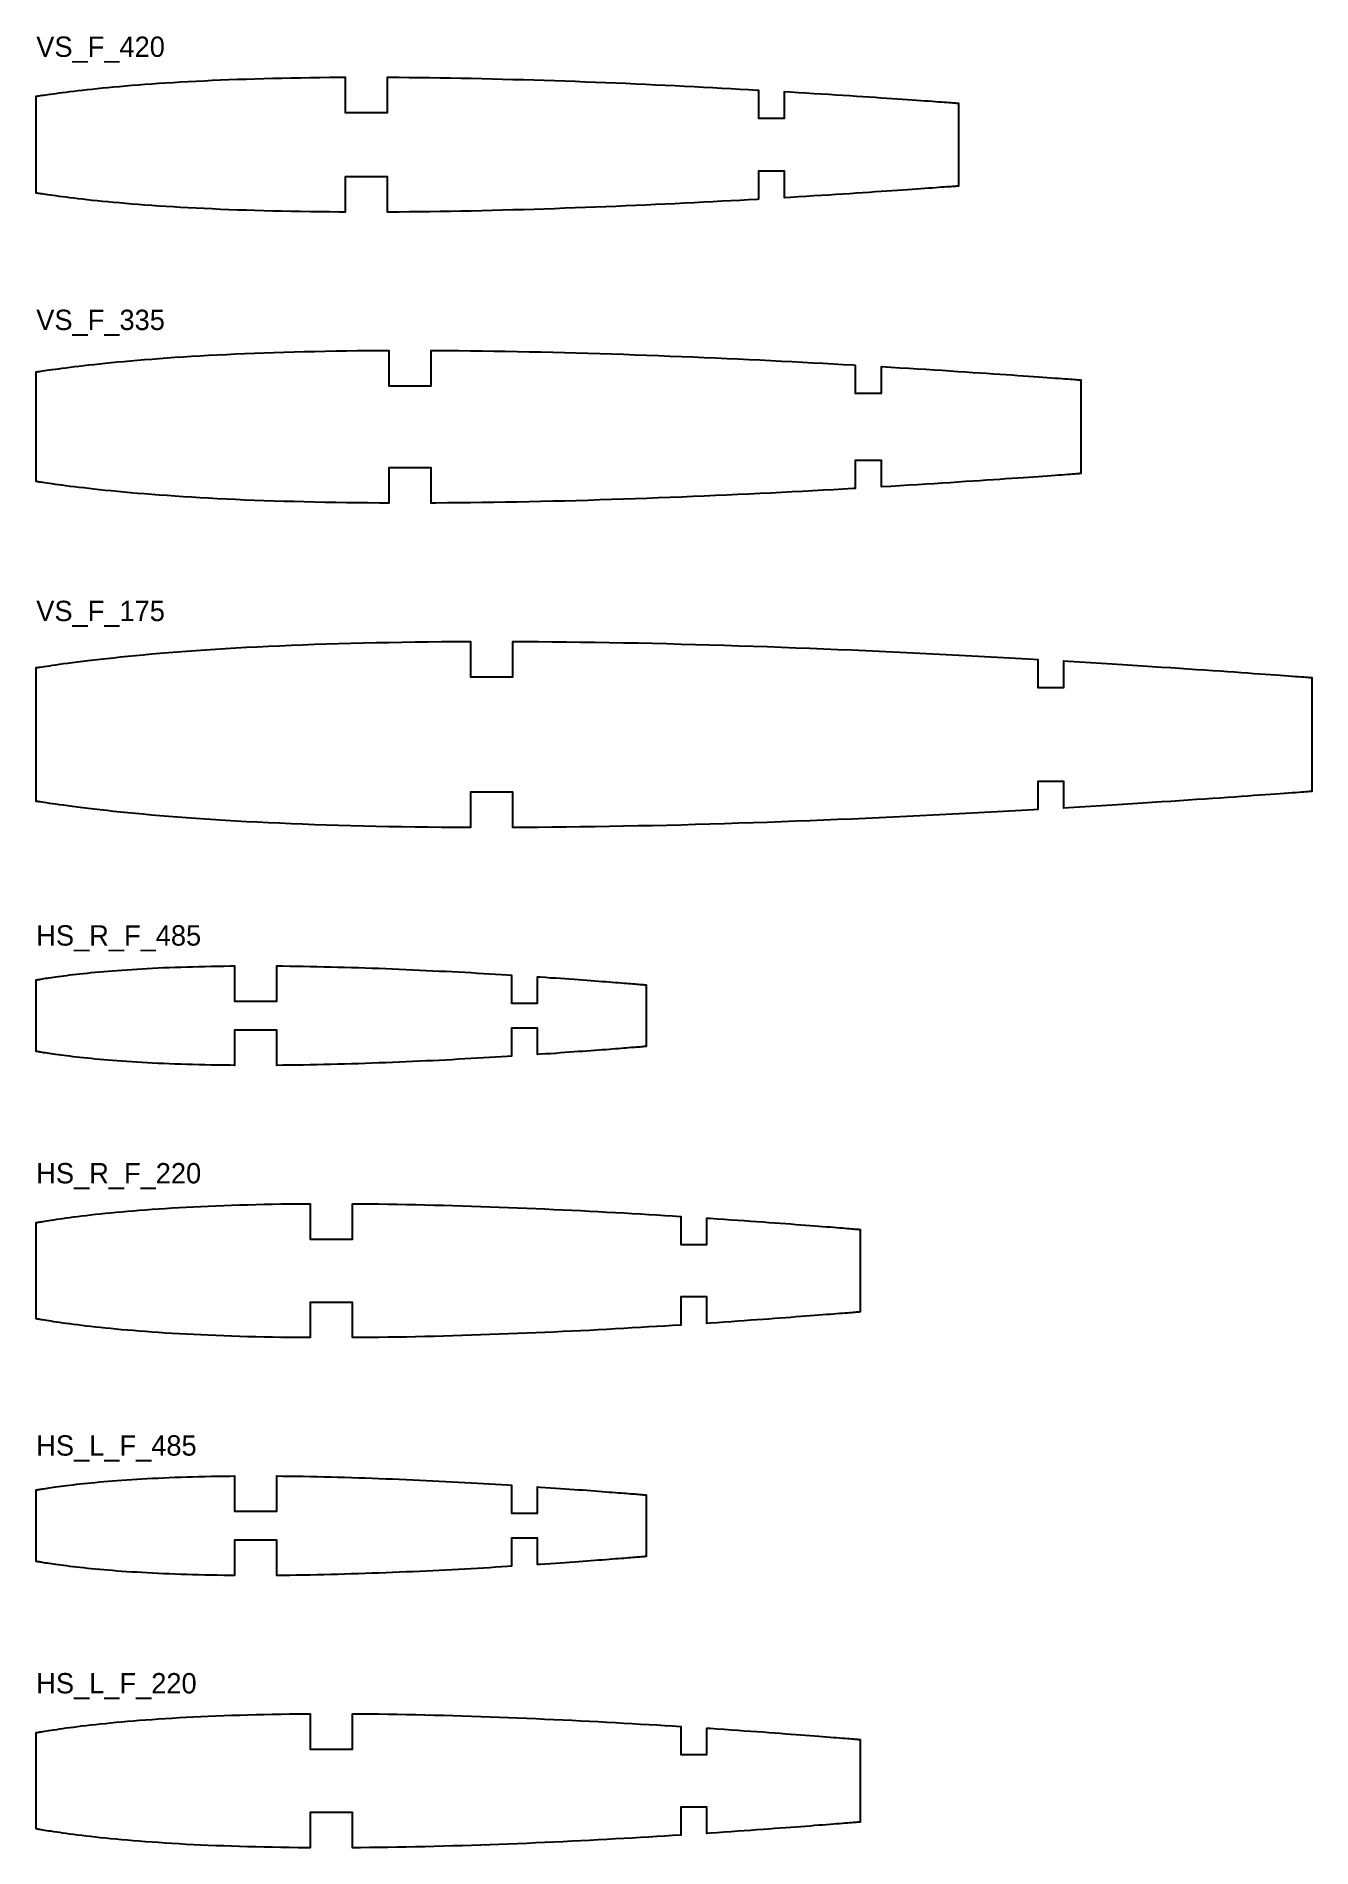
# Model space of a CAD drawing. Header units: millimetres. Extents: x 10 to 167, y 10 to 233.
import ezdxf

# ---------------------------------------------------------------- set-up
doc = ezdxf.new("R2010")
doc.units = ezdxf.units.MM
doc.layers.add('CUT', color=1, linetype='Continuous')
doc.layers.add('PART_ID_DO_NOT_CUT', color=5, linetype='Continuous')

msp = doc.modelspace()

# ---------------------------------------------------------------- linework, layer by layer
at = {"layer": 'CUT'}
for points in [[(10.23, 225.29), (10.36, 225.31), (10.52, 225.34), (10.71, 225.37), (10.92, 225.4), (11.17, 225.43), (11.44, 225.47), (11.74, 225.52), (12.07, 225.56), (12.43, 225.61), (12.81, 225.66), (13.22, 225.72), (13.66, 225.77), (14.13, 225.83), (14.62, 225.89), (15.14, 225.95), (15.69, 226.02), (16.26, 226.08), (16.86, 226.14), (17.48, 226.21), (18.13, 226.27), (18.8, 226.34), (19.5, 226.41), (20.22, 226.47), (20.97, 226.54), (21.73, 226.6), (22.53, 226.66), (23.34, 226.72), (24.18, 226.79), (25.03, 226.84), (25.91, 226.9), (26.81, 226.96), (27.73, 227.01), (28.67, 227.07), (29.63, 227.12), (30.61, 227.16), (31.61, 227.21), (32.62, 227.25), (33.65, 227.3), (34.7, 227.34), (35.77, 227.37), (36.85, 227.41), (37.95, 227.44), (39.06, 227.47), (40.18, 227.49), (41.32, 227.51), (42.47, 227.53), (43.63, 227.55), (44.81, 227.57), (46, 227.58), (47.19, 227.59), (47.94, 227.59), (47.94, 223.25), (53.14, 223.25), (53.14, 227.59), (53.32, 227.59), (54.56, 227.58), (55.82, 227.57), (57.08, 227.56), (58.34, 227.54), (59.61, 227.52), (60.88, 227.5), (62.15, 227.48), (63.43, 227.46), (64.71, 227.43), (65.99, 227.4), (67.27, 227.37), (68.55, 227.33), (69.83, 227.3), (71.1, 227.26), (72.38, 227.22), (73.65, 227.17), (74.92, 227.13), (76.18, 227.09), (77.44, 227.04), (78.69, 226.99), (79.94, 226.94), (81.18, 226.89), (82.42, 226.84), (83.64, 226.78), (84.86, 226.73), (86.06, 226.67), (87.26, 226.62), (88.45, 226.56), (89.62, 226.5), (90.79, 226.44), (91.94, 226.38), (93.08, 226.32), (94.2, 226.26), (95.31, 226.2), (96.41, 226.14), (97.49, 226.08), (98.55, 226.02), (98.7, 226.01), (98.7, 222.57), (101.9, 222.57), (101.9, 225.83), (102.65, 225.78), (103.62, 225.72), (104.58, 225.67), (105.52, 225.61), (106.44, 225.55), (107.34, 225.49), (108.22, 225.44), (109.08, 225.38), (109.92, 225.33), (110.73, 225.27), (111.52, 225.22), (112.29, 225.17), (113.04, 225.12), (113.76, 225.07), (114.46, 225.02), (115.13, 224.98), (115.78, 224.93), (116.4, 224.89), (117, 224.85), (117.57, 224.81), (118.12, 224.77), (118.64, 224.73), (119.13, 224.7), (119.59, 224.67), (120.03, 224.63), (120.45, 224.6), (120.83, 224.58), (121.19, 224.55), (121.52, 224.53), (121.82, 224.51), (122.09, 224.49), (122.33, 224.47), (122.55, 224.45), (122.74, 224.44), (122.9, 224.43), (123.03, 224.42), (123.13, 224.41), (123.2, 224.4), (123.24, 224.4), (123.26, 224.4), (123.26, 214.21), (123.24, 214.21), (123.2, 214.2), (123.13, 214.2), (123.03, 214.19), (122.9, 214.18), (122.74, 214.17), (122.55, 214.16), (122.33, 214.14), (122.09, 214.12), (121.82, 214.1), (121.52, 214.08), (121.19, 214.06), (120.83, 214.03), (120.45, 214), (120.03, 213.97), (119.59, 213.94), (119.13, 213.91), (118.64, 213.87), (118.12, 213.84), (117.57, 213.8), (117, 213.76), (116.4, 213.72), (115.78, 213.67), (115.13, 213.63), (114.46, 213.58), (113.76, 213.54), (113.04, 213.49), (112.29, 213.44), (111.52, 213.39), (110.73, 213.33), (109.92, 213.28), (109.08, 213.23), (108.22, 213.17), (107.34, 213.11), (106.44, 213.06), (105.52, 213), (104.58, 212.94), (103.62, 212.88), (102.65, 212.82), (101.9, 212.78), (101.9, 216.03), (98.7, 216.03), (98.7, 212.59), (98.55, 212.58), (97.49, 212.52), (96.41, 212.46), (95.31, 212.4), (94.2, 212.34), (93.08, 212.28), (91.94, 212.22), (90.79, 212.16), (89.62, 212.11), (88.45, 212.05), (87.26, 211.99), (86.06, 211.93), (84.86, 211.88), (83.64, 211.82), (82.42, 211.77), (81.18, 211.72), (79.94, 211.67), (78.69, 211.62), (77.44, 211.57), (76.18, 211.52), (74.92, 211.48), (73.65, 211.43), (72.38, 211.39), (71.1, 211.35), (69.83, 211.31), (68.55, 211.28), (67.27, 211.24), (65.99, 211.21), (64.71, 211.18), (63.43, 211.15), (62.15, 211.13), (60.88, 211.1), (59.61, 211.08), (58.34, 211.06), (57.08, 211.05), (55.82, 211.04), (54.56, 211.02), (53.32, 211.02), (53.14, 211.02), (53.14, 215.36), (47.94, 215.36), (47.94, 211.02), (47.19, 211.02), (46, 211.03), (44.81, 211.04), (43.63, 211.06), (42.47, 211.07), (41.32, 211.09), (40.18, 211.12), (39.06, 211.14), (37.95, 211.17), (36.85, 211.2), (35.77, 211.24), (34.7, 211.27), (33.65, 211.31), (32.62, 211.35), (31.61, 211.4), (30.61, 211.44), (29.63, 211.49), (28.67, 211.54), (27.73, 211.59), (26.81, 211.65), (25.91, 211.7), (25.03, 211.76), (24.18, 211.82), (23.34, 211.88), (22.53, 211.94), (21.73, 212.01), (20.97, 212.07), (20.22, 212.14), (19.5, 212.2), (18.8, 212.27), (18.13, 212.33), (17.48, 212.4), (16.86, 212.46), (16.26, 212.53), (15.69, 212.59), (15.14, 212.65), (14.62, 212.72), (14.13, 212.78), (13.66, 212.83), (13.22, 212.89), (12.81, 212.94), (12.43, 213), (12.07, 213.05), (11.74, 213.09), (11.44, 213.13), (11.17, 213.17), (10.92, 213.21), (10.71, 213.24), (10.52, 213.27), (10.36, 213.29), (10.23, 213.31), (10.13, 213.33), (10.06, 213.34), (10.01, 213.35), (10, 213.35), (10, 225.26), (10.01, 225.26), (10.06, 225.27), (10.13, 225.28)], [(10.26, 191.41), (10.41, 191.44), (10.59, 191.46), (10.8, 191.5), (11.05, 191.53), (11.32, 191.57), (11.63, 191.62), (11.97, 191.67), (12.35, 191.72), (12.75, 191.77), (13.19, 191.83), (13.65, 191.89), (14.15, 191.96), (14.68, 192.02), (15.24, 192.09), (15.83, 192.16), (16.44, 192.23), (17.09, 192.3), (17.77, 192.38), (18.47, 192.45), (19.21, 192.53), (19.97, 192.6), (20.76, 192.67), (21.58, 192.75), (22.42, 192.82), (23.29, 192.89), (24.19, 192.96), (25.11, 193.03), (26.06, 193.1), (27.03, 193.17), (28.03, 193.24), (29.05, 193.3), (30.09, 193.36), (31.16, 193.42), (32.24, 193.48), (33.35, 193.53), (34.48, 193.59), (35.63, 193.63), (36.8, 193.68), (37.99, 193.73), (39.19, 193.77), (40.42, 193.81), (41.66, 193.84), (42.92, 193.87), (44.19, 193.9), (45.48, 193.93), (46.79, 193.95), (48.11, 193.97), (49.44, 193.99), (50.78, 194), (52.14, 194.01), (53.29, 194.02), (53.29, 189.67), (58.49, 189.67), (58.49, 194.02), (59.07, 194.01), (60.49, 194), (61.91, 193.99), (63.33, 193.98), (64.77, 193.96), (66.2, 193.94), (67.64, 193.92), (69.09, 193.89), (70.53, 193.86), (71.98, 193.83), (73.43, 193.79), (74.88, 193.76), (76.33, 193.72), (77.78, 193.68), (79.23, 193.63), (80.67, 193.59), (82.11, 193.54), (83.55, 193.49), (84.98, 193.44), (86.41, 193.39), (87.83, 193.33), (89.24, 193.27), (90.65, 193.22), (92.04, 193.16), (93.43, 193.1), (94.81, 193.03), (96.18, 192.97), (97.53, 192.91), (98.88, 192.84), (100.21, 192.78), (101.53, 192.71), (102.83, 192.64), (104.12, 192.58), (105.39, 192.51), (106.65, 192.44), (107.9, 192.37), (109.12, 192.3), (110.33, 192.23), (110.6, 192.22), (110.6, 188.78), (113.8, 188.78), (113.8, 192.03), (113.83, 192.03), (114.96, 191.96), (116.07, 191.89), (117.16, 191.83), (118.22, 191.76), (119.27, 191.7), (120.29, 191.63), (121.28, 191.57), (122.25, 191.51), (123.2, 191.44), (124.12, 191.38), (125.02, 191.32), (125.89, 191.27), (126.73, 191.21), (127.55, 191.15), (128.34, 191.1), (129.1, 191.05), (129.84, 191), (130.55, 190.95), (131.22, 190.9), (131.87, 190.86), (132.49, 190.81), (133.08, 190.77), (133.64, 190.73), (134.16, 190.69), (134.66, 190.66), (135.13, 190.62), (135.56, 190.59), (135.97, 190.56), (136.34, 190.54), (136.68, 190.51), (136.99, 190.49), (137.27, 190.47), (137.51, 190.45), (137.73, 190.44), (137.91, 190.42), (138.05, 190.41), (138.17, 190.4), (138.25, 190.4), (138.3, 190.39), (138.31, 190.39), (138.31, 178.88), (138.3, 178.88), (138.25, 178.87), (138.17, 178.87), (138.05, 178.86), (137.91, 178.85), (137.73, 178.83), (137.51, 178.82), (137.27, 178.8), (136.99, 178.78), (136.68, 178.76), (136.34, 178.73), (135.97, 178.7), (135.56, 178.68), (135.13, 178.64), (134.66, 178.61), (134.16, 178.58), (133.64, 178.54), (133.08, 178.5), (132.49, 178.46), (131.87, 178.41), (131.22, 178.37), (130.55, 178.32), (129.84, 178.27), (129.1, 178.22), (128.34, 178.17), (127.55, 178.11), (126.73, 178.06), (125.89, 178), (125.02, 177.94), (124.12, 177.89), (123.2, 177.82), (122.25, 177.76), (121.28, 177.7), (120.29, 177.64), (119.27, 177.57), (118.22, 177.51), (117.16, 177.44), (116.07, 177.37), (114.96, 177.31), (113.83, 177.24), (113.8, 177.24), (113.8, 180.49), (110.6, 180.49), (110.6, 177.05), (110.33, 177.04), (109.12, 176.97), (107.9, 176.9), (106.65, 176.83), (105.39, 176.76), (104.12, 176.69), (102.83, 176.63), (101.53, 176.56), (100.21, 176.49), (98.88, 176.43), (97.53, 176.36), (96.18, 176.3), (94.81, 176.24), (93.43, 176.17), (92.04, 176.11), (90.65, 176.05), (89.24, 175.99), (87.83, 175.94), (86.41, 175.88), (84.98, 175.83), (83.55, 175.78), (82.11, 175.73), (80.67, 175.68), (79.23, 175.64), (77.78, 175.59), (76.33, 175.55), (74.88, 175.51), (73.43, 175.47), (71.98, 175.44), (70.53, 175.41), (69.09, 175.38), (67.64, 175.35), (66.2, 175.33), (64.77, 175.31), (63.33, 175.29), (61.91, 175.28), (60.49, 175.27), (59.07, 175.26), (58.49, 175.25), (58.49, 179.6), (53.29, 179.6), (53.29, 175.25), (52.14, 175.26), (50.78, 175.27), (49.44, 175.28), (48.11, 175.3), (46.79, 175.32), (45.48, 175.34), (44.19, 175.37), (42.92, 175.4), (41.66, 175.43), (40.42, 175.46), (39.19, 175.5), (37.99, 175.54), (36.8, 175.59), (35.63, 175.63), (34.48, 175.68), (33.35, 175.74), (32.24, 175.79), (31.16, 175.85), (30.09, 175.91), (29.05, 175.97), (28.03, 176.03), (27.03, 176.1), (26.06, 176.17), (25.11, 176.23), (24.19, 176.3), (23.29, 176.38), (22.42, 176.45), (21.58, 176.52), (20.76, 176.6), (19.97, 176.67), (19.21, 176.74), (18.47, 176.82), (17.77, 176.89), (17.09, 176.96), (16.44, 177.04), (15.83, 177.11), (15.24, 177.18), (14.68, 177.25), (14.15, 177.31), (13.65, 177.38), (13.19, 177.44), (12.75, 177.5), (12.35, 177.55), (11.97, 177.6), (11.63, 177.65), (11.32, 177.7), (11.05, 177.74), (10.8, 177.77), (10.59, 177.81), (10.41, 177.83), (10.26, 177.86), (10.15, 177.87), (10.07, 177.89), (10.02, 177.89), (10, 177.9), (10, 191.37), (10.02, 191.37), (10.07, 191.38), (10.15, 191.4)], [(10.32, 155.08), (10.5, 155.11), (10.72, 155.14), (10.98, 155.18), (11.28, 155.22), (11.61, 155.27), (11.99, 155.33), (12.41, 155.39), (12.86, 155.45), (13.36, 155.52), (13.89, 155.59), (14.46, 155.66), (15.07, 155.74), (15.71, 155.82), (16.39, 155.91), (17.11, 155.99), (17.87, 156.08), (18.66, 156.17), (19.49, 156.25), (20.35, 156.34), (21.24, 156.43), (22.17, 156.53), (23.14, 156.62), (24.14, 156.71), (25.17, 156.8), (26.23, 156.88), (27.33, 156.97), (28.45, 157.06), (29.61, 157.14), (30.8, 157.22), (32.01, 157.3), (33.26, 157.38), (34.53, 157.45), (35.83, 157.53), (37.16, 157.6), (38.51, 157.66), (39.89, 157.73), (41.29, 157.79), (42.72, 157.85), (44.17, 157.9), (45.64, 157.95), (47.14, 158), (48.65, 158.04), (50.19, 158.08), (51.75, 158.11), (53.32, 158.14), (54.91, 158.17), (56.52, 158.2), (58.15, 158.22), (59.79, 158.23), (61.45, 158.24), (63.12, 158.25), (63.34, 158.25), (63.34, 153.91), (68.54, 153.91), (68.54, 158.25), (69.91, 158.25), (71.64, 158.24), (73.37, 158.22), (75.11, 158.2), (76.86, 158.18), (78.62, 158.16), (80.38, 158.13), (82.14, 158.09), (83.91, 158.06), (85.67, 158.02), (87.44, 157.98), (89.21, 157.93), (90.98, 157.89), (92.75, 157.83), (94.52, 157.78), (96.28, 157.73), (98.04, 157.67), (99.79, 157.61), (101.54, 157.54), (103.28, 157.48), (105.02, 157.41), (106.74, 157.34), (108.46, 157.27), (110.16, 157.2), (111.86, 157.12), (113.54, 157.05), (115.21, 156.97), (116.87, 156.89), (118.51, 156.81), (120.13, 156.73), (121.74, 156.65), (123.34, 156.57), (124.91, 156.49), (126.47, 156.4), (128, 156.32), (129.52, 156.24), (131.01, 156.15), (132.49, 156.07), (133, 156.04), (133, 152.6), (136.2, 152.6), (136.2, 155.85), (136.77, 155.82), (138.15, 155.74), (139.5, 155.65), (140.83, 155.57), (142.13, 155.49), (143.4, 155.41), (144.65, 155.33), (145.86, 155.25), (147.05, 155.18), (148.21, 155.1), (149.33, 155.03), (150.43, 154.96), (151.49, 154.89), (152.52, 154.82), (153.52, 154.75), (154.48, 154.68), (155.41, 154.62), (156.31, 154.56), (157.17, 154.5), (158, 154.44), (158.79, 154.38), (159.55, 154.33), (160.26, 154.28), (160.95, 154.23), (161.59, 154.19), (162.2, 154.14), (162.77, 154.1), (163.3, 154.06), (163.79, 154.03), (164.25, 153.99), (164.67, 153.96), (165.04, 153.94), (165.38, 153.91), (165.68, 153.89), (165.94, 153.87), (166.16, 153.85), (166.34, 153.84), (166.48, 153.83), (166.58, 153.82), (166.64, 153.82), (166.66, 153.82), (166.66, 139.81), (166.64, 139.81), (166.58, 139.8), (166.48, 139.8), (166.34, 139.79), (166.16, 139.77), (165.94, 139.76), (165.68, 139.74), (165.38, 139.72), (165.04, 139.69), (164.67, 139.66), (164.25, 139.63), (163.79, 139.6), (163.3, 139.56), (162.77, 139.53), (162.2, 139.48), (161.59, 139.44), (160.95, 139.39), (160.26, 139.35), (159.55, 139.3), (158.79, 139.24), (158, 139.19), (157.17, 139.13), (156.31, 139.07), (155.41, 139.01), (154.48, 138.94), (153.52, 138.88), (152.52, 138.81), (151.49, 138.74), (150.43, 138.67), (149.33, 138.6), (148.21, 138.52), (147.05, 138.45), (145.86, 138.37), (144.65, 138.29), (143.4, 138.21), (142.13, 138.14), (140.83, 138.05), (139.5, 137.97), (138.15, 137.89), (136.77, 137.81), (136.2, 137.77), (136.2, 141.03), (133, 141.03), (133, 137.59), (132.49, 137.56), (131.01, 137.47), (129.52, 137.39), (128, 137.31), (126.47, 137.22), (124.91, 137.14), (123.34, 137.06), (121.74, 136.98), (120.13, 136.89), (118.51, 136.81), (116.87, 136.74), (115.21, 136.66), (113.54, 136.58), (111.86, 136.5), (110.16, 136.43), (108.46, 136.36), (106.74, 136.29), (105.02, 136.22), (103.28, 136.15), (101.54, 136.08), (99.79, 136.02), (98.04, 135.96), (96.28, 135.9), (94.52, 135.85), (92.75, 135.79), (90.98, 135.74), (89.21, 135.69), (87.44, 135.65), (85.67, 135.61), (83.91, 135.57), (82.14, 135.53), (80.38, 135.5), (78.62, 135.47), (76.86, 135.45), (75.11, 135.42), (73.37, 135.41), (71.64, 135.39), (69.91, 135.38), (68.54, 135.37), (68.54, 139.72), (63.34, 139.72), (63.34, 135.37), (63.12, 135.37), (61.45, 135.38), (59.79, 135.39), (58.15, 135.41), (56.52, 135.43), (54.91, 135.45), (53.32, 135.48), (51.75, 135.51), (50.19, 135.55), (48.65, 135.59), (47.14, 135.63), (45.64, 135.68), (44.17, 135.73), (42.72, 135.78), (41.29, 135.84), (39.89, 135.9), (38.51, 135.96), (37.16, 136.03), (35.83, 136.1), (34.53, 136.17), (33.26, 136.25), (32.01, 136.32), (30.8, 136.4), (29.61, 136.49), (28.45, 136.57), (27.33, 136.66), (26.23, 136.74), (25.17, 136.83), (24.14, 136.92), (23.14, 137.01), (22.17, 137.1), (21.24, 137.19), (20.35, 137.28), (19.49, 137.37), (18.66, 137.46), (17.87, 137.55), (17.11, 137.64), (16.39, 137.72), (15.71, 137.8), (15.07, 137.89), (14.46, 137.96), (13.89, 138.04), (13.36, 138.11), (12.86, 138.18), (12.41, 138.24), (11.99, 138.3), (11.61, 138.35), (11.28, 138.4), (10.98, 138.45), (10.72, 138.49), (10.5, 138.52), (10.32, 138.55), (10.18, 138.57), (10.08, 138.59), (10.02, 138.6), (10, 138.6), (10, 155.03), (10.02, 155.03), (10.08, 155.04), (10.18, 155.06)], [(10.15, 116.68), (10.24, 116.7), (10.34, 116.72), (10.47, 116.74), (10.61, 116.76), (10.77, 116.79), (10.95, 116.82), (11.15, 116.85), (11.37, 116.88), (11.6, 116.92), (11.86, 116.95), (12.13, 116.99), (12.42, 117.04), (12.73, 117.08), (13.06, 117.12), (13.4, 117.17), (13.76, 117.21), (14.14, 117.26), (14.53, 117.31), (14.95, 117.36), (15.37, 117.41), (15.82, 117.45), (16.28, 117.5), (16.76, 117.55), (17.25, 117.6), (17.76, 117.64), (18.28, 117.69), (18.82, 117.74), (19.37, 117.78), (19.94, 117.83), (20.52, 117.87), (21.12, 117.91), (21.73, 117.95), (22.35, 117.99), (22.98, 118.03), (23.63, 118.06), (24.29, 118.1), (24.96, 118.13), (25.64, 118.16), (26.33, 118.19), (27.04, 118.21), (27.75, 118.24), (28.48, 118.26), (29.21, 118.28), (29.96, 118.3), (30.71, 118.32), (31.47, 118.34), (32.24, 118.35), (33.02, 118.36), (33.8, 118.37), (34.33, 118.37), (34.33, 114.03), (39.53, 114.03), (39.53, 118.37), (40.29, 118.37), (41.13, 118.36), (41.96, 118.35), (42.8, 118.33), (43.64, 118.32), (44.49, 118.3), (45.33, 118.28), (46.17, 118.26), (47.02, 118.24), (47.87, 118.22), (48.71, 118.19), (49.56, 118.17), (50.4, 118.14), (51.25, 118.11), (52.09, 118.08), (52.93, 118.05), (53.76, 118.01), (54.59, 117.98), (55.42, 117.94), (56.25, 117.91), (57.07, 117.87), (57.88, 117.83), (58.69, 117.79), (59.5, 117.75), (60.29, 117.71), (61.09, 117.67), (61.87, 117.63), (62.65, 117.59), (63.42, 117.55), (64.18, 117.5), (64.93, 117.46), (65.68, 117.42), (66.41, 117.37), (67.13, 117.33), (67.85, 117.28), (68.38, 117.25), (68.38, 113.8), (71.58, 113.8), (71.58, 117.04), (71.91, 117.02), (72.54, 116.98), (73.16, 116.93), (73.77, 116.89), (74.37, 116.85), (74.95, 116.81), (75.51, 116.77), (76.07, 116.73), (76.61, 116.69), (77.13, 116.65), (77.64, 116.62), (78.13, 116.58), (78.61, 116.54), (79.07, 116.51), (79.51, 116.47), (79.94, 116.44), (80.35, 116.41), (80.75, 116.38), (81.13, 116.35), (81.49, 116.32), (81.83, 116.3), (82.16, 116.27), (82.47, 116.25), (82.76, 116.22), (83.03, 116.2), (83.28, 116.18), (83.52, 116.16), (83.74, 116.14), (83.94, 116.13), (84.12, 116.11), (84.28, 116.1), (84.42, 116.09), (84.54, 116.08), (84.65, 116.07), (84.74, 116.06), (84.8, 116.06), (84.85, 116.05), (84.88, 116.05), (84.89, 116.05), (84.89, 108.47), (84.88, 108.47), (84.85, 108.47), (84.8, 108.47), (84.74, 108.46), (84.65, 108.46), (84.54, 108.45), (84.42, 108.44), (84.28, 108.43), (84.12, 108.41), (83.94, 108.4), (83.74, 108.38), (83.52, 108.36), (83.28, 108.35), (83.03, 108.33), (82.76, 108.3), (82.47, 108.28), (82.16, 108.26), (81.83, 108.23), (81.49, 108.2), (81.13, 108.18), (80.75, 108.15), (80.35, 108.12), (79.94, 108.08), (79.51, 108.05), (79.07, 108.02), (78.61, 107.98), (78.13, 107.95), (77.64, 107.91), (77.13, 107.87), (76.61, 107.84), (76.07, 107.8), (75.51, 107.76), (74.95, 107.72), (74.37, 107.68), (73.77, 107.63), (73.16, 107.59), (72.54, 107.55), (71.91, 107.51), (71.58, 107.48), (71.58, 110.73), (68.38, 110.73), (68.38, 107.28), (67.85, 107.24), (67.13, 107.2), (66.41, 107.16), (65.68, 107.11), (64.93, 107.07), (64.18, 107.02), (63.42, 106.98), (62.65, 106.94), (61.87, 106.9), (61.09, 106.85), (60.29, 106.81), (59.5, 106.77), (58.69, 106.73), (57.88, 106.69), (57.07, 106.66), (56.25, 106.62), (55.42, 106.58), (54.59, 106.55), (53.76, 106.51), (52.93, 106.48), (52.09, 106.45), (51.25, 106.42), (50.4, 106.39), (49.56, 106.36), (48.71, 106.33), (47.87, 106.31), (47.02, 106.29), (46.17, 106.26), (45.33, 106.24), (44.49, 106.22), (43.64, 106.21), (42.8, 106.19), (41.96, 106.18), (41.13, 106.17), (40.29, 106.16), (39.53, 106.15), (39.53, 110.49), (34.33, 110.49), (34.33, 106.15), (33.8, 106.16), (33.02, 106.17), (32.24, 106.18), (31.47, 106.19), (30.71, 106.21), (29.96, 106.22), (29.21, 106.24), (28.48, 106.26), (27.75, 106.29), (27.04, 106.31), (26.33, 106.34), (25.64, 106.37), (24.96, 106.4), (24.29, 106.43), (23.63, 106.46), (22.98, 106.5), (22.35, 106.54), (21.73, 106.58), (21.12, 106.62), (20.52, 106.66), (19.94, 106.7), (19.37, 106.75), (18.82, 106.79), (18.28, 106.84), (17.76, 106.88), (17.25, 106.93), (16.76, 106.98), (16.28, 107.02), (15.82, 107.07), (15.37, 107.12), (14.95, 107.17), (14.53, 107.22), (14.14, 107.27), (13.76, 107.31), (13.4, 107.36), (13.06, 107.4), (12.73, 107.45), (12.42, 107.49), (12.13, 107.53), (11.86, 107.57), (11.6, 107.61), (11.37, 107.65), (11.15, 107.68), (10.95, 107.71), (10.77, 107.74), (10.61, 107.77), (10.47, 107.79), (10.34, 107.81), (10.24, 107.83), (10.15, 107.84), (10.09, 107.85), (10.04, 107.86), (10.01, 107.87), (10, 107.87), (10, 116.66), (10.01, 116.66), (10.04, 116.66), (10.09, 116.67)], [(10.21, 86.87), (10.32, 86.89), (10.46, 86.91), (10.63, 86.94), (10.82, 86.97), (11.04, 87.01), (11.29, 87.05), (11.56, 87.09), (11.85, 87.14), (12.17, 87.19), (12.51, 87.24), (12.88, 87.29), (13.27, 87.35), (13.69, 87.41), (14.13, 87.47), (14.59, 87.53), (15.08, 87.59), (15.59, 87.65), (16.13, 87.72), (16.68, 87.78), (17.26, 87.85), (17.86, 87.91), (18.49, 87.98), (19.13, 88.04), (19.8, 88.1), (20.48, 88.17), (21.19, 88.23), (21.92, 88.29), (22.66, 88.35), (23.43, 88.41), (24.22, 88.47), (25.02, 88.53), (25.84, 88.58), (26.68, 88.63), (27.54, 88.68), (28.41, 88.73), (29.3, 88.78), (30.21, 88.82), (31.13, 88.86), (32.07, 88.9), (33.02, 88.94), (33.99, 88.97), (34.96, 89), (35.96, 89.03), (36.96, 89.05), (37.98, 89.08), (39.01, 89.1), (40.05, 89.12), (41.1, 89.13), (42.16, 89.14), (43.23, 89.15), (43.66, 89.15), (43.66, 84.81), (48.86, 84.81), (48.86, 89.15), (49.81, 89.15), (50.93, 89.14), (52.05, 89.12), (53.18, 89.11), (54.32, 89.09), (55.45, 89.07), (56.59, 89.05), (57.73, 89.02), (58.87, 88.99), (60.02, 88.96), (61.16, 88.93), (62.3, 88.9), (63.44, 88.86), (64.59, 88.82), (65.72, 88.78), (66.86, 88.74), (67.99, 88.7), (69.12, 88.65), (70.25, 88.61), (71.37, 88.56), (72.48, 88.51), (73.59, 88.46), (74.69, 88.41), (75.78, 88.36), (76.87, 88.3), (77.95, 88.25), (79.02, 88.19), (80.08, 88.13), (81.13, 88.08), (82.17, 88.02), (83.2, 87.96), (84.21, 87.9), (85.22, 87.84), (86.21, 87.78), (87.19, 87.72), (88.16, 87.66), (89.11, 87.6), (89.15, 87.6), (89.15, 84.15), (92.35, 84.15), (92.35, 87.39), (92.76, 87.36), (93.64, 87.31), (94.49, 87.25), (95.33, 87.19), (96.16, 87.13), (96.96, 87.08), (97.75, 87.02), (98.51, 86.97), (99.26, 86.91), (99.99, 86.86), (100.69, 86.81), (101.38, 86.76), (102.05, 86.71), (102.69, 86.66), (103.31, 86.61), (103.91, 86.57), (104.49, 86.52), (105.05, 86.48), (105.58, 86.44), (106.1, 86.4), (106.58, 86.36), (107.05, 86.32), (107.49, 86.29), (107.9, 86.26), (108.3, 86.22), (108.66, 86.2), (109.01, 86.17), (109.33, 86.14), (109.62, 86.12), (109.89, 86.1), (110.13, 86.08), (110.35, 86.06), (110.54, 86.04), (110.71, 86.03), (110.85, 86.02), (110.97, 86.01), (111.06, 86), (111.12, 86), (111.16, 85.99), (111.18, 85.99), (111.18, 75.85), (111.16, 75.85), (111.12, 75.84), (111.06, 75.84), (110.97, 75.83), (110.85, 75.82), (110.71, 75.81), (110.54, 75.8), (110.35, 75.78), (110.13, 75.76), (109.89, 75.74), (109.62, 75.72), (109.33, 75.7), (109.01, 75.67), (108.66, 75.64), (108.3, 75.62), (107.9, 75.58), (107.49, 75.55), (107.05, 75.52), (106.58, 75.48), (106.1, 75.44), (105.58, 75.4), (105.05, 75.36), (104.49, 75.32), (103.91, 75.27), (103.31, 75.23), (102.69, 75.18), (102.05, 75.13), (101.38, 75.08), (100.69, 75.03), (99.99, 74.98), (99.26, 74.93), (98.51, 74.87), (97.75, 74.82), (96.96, 74.76), (96.16, 74.71), (95.33, 74.65), (94.49, 74.59), (93.64, 74.53), (92.76, 74.48), (92.35, 74.45), (92.35, 77.69), (89.15, 77.69), (89.15, 74.24), (89.11, 74.24), (88.16, 74.18), (87.19, 74.12), (86.21, 74.06), (85.22, 74), (84.21, 73.94), (83.2, 73.88), (82.17, 73.82), (81.13, 73.76), (80.08, 73.71), (79.02, 73.65), (77.95, 73.59), (76.87, 73.54), (75.78, 73.48), (74.69, 73.43), (73.59, 73.38), (72.48, 73.33), (71.37, 73.28), (70.25, 73.23), (69.12, 73.19), (67.99, 73.14), (66.86, 73.1), (65.72, 73.06), (64.59, 73.02), (63.44, 72.98), (62.3, 72.94), (61.16, 72.91), (60.02, 72.88), (58.87, 72.85), (57.73, 72.82), (56.59, 72.79), (55.45, 72.77), (54.32, 72.75), (53.18, 72.73), (52.05, 72.72), (50.93, 72.7), (49.81, 72.69), (48.86, 72.69), (48.86, 77.03), (43.66, 77.03), (43.66, 72.69), (43.23, 72.69), (42.16, 72.7), (41.1, 72.71), (40.05, 72.72), (39.01, 72.74), (37.98, 72.76), (36.96, 72.78), (35.96, 72.81), (34.96, 72.84), (33.99, 72.87), (33.02, 72.9), (32.07, 72.94), (31.13, 72.98), (30.21, 73.02), (29.3, 73.06), (28.41, 73.11), (27.54, 73.16), (26.68, 73.21), (25.84, 73.26), (25.02, 73.31), (24.22, 73.37), (23.43, 73.43), (22.66, 73.49), (21.92, 73.55), (21.19, 73.61), (20.48, 73.67), (19.8, 73.74), (19.13, 73.8), (18.49, 73.86), (17.86, 73.93), (17.26, 73.99), (16.68, 74.06), (16.13, 74.12), (15.59, 74.19), (15.08, 74.25), (14.59, 74.31), (14.13, 74.37), (13.69, 74.43), (13.27, 74.49), (12.88, 74.55), (12.51, 74.6), (12.17, 74.65), (11.85, 74.7), (11.56, 74.75), (11.29, 74.79), (11.04, 74.83), (10.82, 74.87), (10.63, 74.9), (10.46, 74.93), (10.32, 74.95), (10.21, 74.97), (10.12, 74.98), (10.05, 75), (10.01, 75), (10, 75), (10, 86.84), (10.01, 86.84), (10.05, 86.84), (10.12, 86.86)], [(10.15, 54), (10.24, 54.01), (10.34, 54.03), (10.47, 54.05), (10.61, 54.07), (10.77, 54.1), (10.95, 54.13), (11.15, 54.16), (11.37, 54.19), (11.6, 54.23), (11.86, 54.27), (12.13, 54.31), (12.42, 54.35), (12.73, 54.39), (13.06, 54.44), (13.4, 54.48), (13.76, 54.53), (14.14, 54.57), (14.53, 54.62), (14.95, 54.67), (15.37, 54.72), (15.82, 54.77), (16.28, 54.81), (16.76, 54.86), (17.25, 54.91), (17.76, 54.96), (18.28, 55), (18.82, 55.05), (19.37, 55.09), (19.94, 55.14), (20.52, 55.18), (21.12, 55.22), (21.73, 55.26), (22.35, 55.3), (22.98, 55.34), (23.63, 55.37), (24.29, 55.41), (24.96, 55.44), (25.64, 55.47), (26.33, 55.5), (27.04, 55.53), (27.75, 55.55), (28.48, 55.58), (29.21, 55.6), (29.96, 55.62), (30.71, 55.63), (31.47, 55.65), (32.24, 55.66), (33.02, 55.67), (33.8, 55.68), (34.33, 55.69), (34.33, 51.35), (39.53, 51.35), (39.53, 55.69), (40.29, 55.68), (41.13, 55.67), (41.96, 55.66), (42.8, 55.65), (43.64, 55.63), (44.49, 55.61), (45.33, 55.6), (46.17, 55.58), (47.02, 55.55), (47.87, 55.53), (48.71, 55.51), (49.56, 55.48), (50.4, 55.45), (51.25, 55.42), (52.09, 55.39), (52.93, 55.36), (53.76, 55.33), (54.59, 55.29), (55.42, 55.26), (56.25, 55.22), (57.07, 55.18), (57.88, 55.15), (58.69, 55.11), (59.5, 55.07), (60.29, 55.03), (61.09, 54.99), (61.87, 54.94), (62.65, 54.9), (63.42, 54.86), (64.18, 54.82), (64.93, 54.77), (65.68, 54.73), (66.41, 54.68), (67.13, 54.64), (67.85, 54.6), (68.38, 54.56), (68.38, 51.11), (71.58, 51.11), (71.58, 54.36), (71.91, 54.33), (72.54, 54.29), (73.16, 54.25), (73.77, 54.21), (74.37, 54.16), (74.95, 54.12), (75.51, 54.08), (76.07, 54.04), (76.61, 54), (77.13, 53.97), (77.64, 53.93), (78.13, 53.89), (78.61, 53.86), (79.07, 53.82), (79.51, 53.79), (79.94, 53.76), (80.35, 53.72), (80.75, 53.69), (81.13, 53.66), (81.49, 53.64), (81.83, 53.61), (82.16, 53.58), (82.47, 53.56), (82.76, 53.54), (83.03, 53.51), (83.28, 53.49), (83.52, 53.48), (83.74, 53.46), (83.94, 53.44), (84.12, 53.43), (84.28, 53.41), (84.42, 53.4), (84.54, 53.39), (84.65, 53.38), (84.74, 53.38), (84.8, 53.37), (84.85, 53.37), (84.88, 53.37), (84.89, 53.36), (84.89, 45.79), (84.88, 45.79), (84.85, 45.79), (84.8, 45.78), (84.74, 45.78), (84.65, 45.77), (84.54, 45.76), (84.42, 45.75), (84.28, 45.74), (84.12, 45.73), (83.94, 45.71), (83.74, 45.7), (83.52, 45.68), (83.28, 45.66), (83.03, 45.64), (82.76, 45.62), (82.47, 45.59), (82.16, 45.57), (81.83, 45.54), (81.49, 45.52), (81.13, 45.49), (80.75, 45.46), (80.35, 45.43), (79.94, 45.4), (79.51, 45.36), (79.07, 45.33), (78.61, 45.3), (78.13, 45.26), (77.64, 45.22), (77.13, 45.19), (76.61, 45.15), (76.07, 45.11), (75.51, 45.07), (74.95, 45.03), (74.37, 44.99), (73.77, 44.95), (73.16, 44.91), (72.54, 44.86), (71.91, 44.82), (71.58, 44.8), (71.58, 48.04), (68.38, 48.04), (68.38, 44.59), (67.85, 44.56), (67.13, 44.51), (66.41, 44.47), (65.68, 44.42), (64.93, 44.38), (64.18, 44.34), (63.42, 44.29), (62.65, 44.25), (61.87, 44.21), (61.09, 44.17), (60.29, 44.13), (59.5, 44.09), (58.69, 44.05), (57.88, 44.01), (57.07, 43.97), (56.25, 43.93), (55.42, 43.9), (54.59, 43.86), (53.76, 43.83), (52.93, 43.79), (52.09, 43.76), (51.25, 43.73), (50.4, 43.7), (49.56, 43.67), (48.71, 43.65), (47.87, 43.62), (47.02, 43.6), (46.17, 43.58), (45.33, 43.56), (44.49, 43.54), (43.64, 43.52), (42.8, 43.51), (41.96, 43.49), (41.13, 43.48), (40.29, 43.47), (39.53, 43.47), (39.53, 47.81), (34.33, 47.81), (34.33, 43.47), (33.8, 43.47), (33.02, 43.48), (32.24, 43.49), (31.47, 43.5), (30.71, 43.52), (29.96, 43.54), (29.21, 43.56), (28.48, 43.58), (27.75, 43.6), (27.04, 43.62), (26.33, 43.65), (25.64, 43.68), (24.96, 43.71), (24.29, 43.74), (23.63, 43.78), (22.98, 43.81), (22.35, 43.85), (21.73, 43.89), (21.12, 43.93), (20.52, 43.97), (19.94, 44.01), (19.37, 44.06), (18.82, 44.1), (18.28, 44.15), (17.76, 44.2), (17.25, 44.24), (16.76, 44.29), (16.28, 44.34), (15.82, 44.39), (15.37, 44.43), (14.95, 44.48), (14.53, 44.53), (14.14, 44.58), (13.76, 44.63), (13.4, 44.67), (13.06, 44.72), (12.73, 44.76), (12.42, 44.8), (12.13, 44.85), (11.86, 44.89), (11.6, 44.92), (11.37, 44.96), (11.15, 44.99), (10.95, 45.02), (10.77, 45.05), (10.61, 45.08), (10.47, 45.1), (10.34, 45.12), (10.24, 45.14), (10.15, 45.16), (10.09, 45.17), (10.04, 45.18), (10.01, 45.18), (10, 45.18), (10, 53.97), (10.01, 53.97), (10.04, 53.98), (10.09, 53.98)], [(10.21, 24.18), (10.32, 24.2), (10.46, 24.23), (10.63, 24.26), (10.82, 24.29), (11.04, 24.32), (11.29, 24.36), (11.56, 24.41), (11.85, 24.45), (12.17, 24.5), (12.51, 24.55), (12.88, 24.6), (13.27, 24.66), (13.69, 24.72), (14.13, 24.78), (14.59, 24.84), (15.08, 24.9), (15.59, 24.97), (16.13, 25.03), (16.68, 25.09), (17.26, 25.16), (17.86, 25.22), (18.49, 25.29), (19.13, 25.35), (19.8, 25.42), (20.48, 25.48), (21.19, 25.54), (21.92, 25.61), (22.66, 25.67), (23.43, 25.73), (24.22, 25.78), (25.02, 25.84), (25.84, 25.89), (26.68, 25.94), (27.54, 26), (28.41, 26.04), (29.3, 26.09), (30.21, 26.13), (31.13, 26.17), (32.07, 26.21), (33.02, 26.25), (33.99, 26.28), (34.96, 26.31), (35.96, 26.34), (36.96, 26.37), (37.98, 26.39), (39.01, 26.41), (40.05, 26.43), (41.1, 26.44), (42.16, 26.45), (43.23, 26.46), (43.66, 26.47), (43.66, 22.12), (48.86, 22.12), (48.86, 26.47), (49.81, 26.46), (50.93, 26.45), (52.05, 26.44), (53.18, 26.42), (54.32, 26.4), (55.45, 26.38), (56.59, 26.36), (57.73, 26.33), (58.87, 26.31), (60.02, 26.28), (61.16, 26.25), (62.3, 26.21), (63.44, 26.18), (64.59, 26.14), (65.72, 26.1), (66.86, 26.06), (67.99, 26.01), (69.12, 25.97), (70.25, 25.92), (71.37, 25.87), (72.48, 25.82), (73.59, 25.77), (74.69, 25.72), (75.78, 25.67), (76.87, 25.61), (77.95, 25.56), (79.02, 25.5), (80.08, 25.45), (81.13, 25.39), (82.17, 25.33), (83.2, 25.27), (84.21, 25.21), (85.22, 25.15), (86.21, 25.09), (87.19, 25.04), (88.16, 24.98), (89.11, 24.92), (89.15, 24.91), (89.15, 21.46), (92.35, 21.46), (92.35, 24.7), (92.76, 24.68), (93.64, 24.62), (94.49, 24.56), (95.33, 24.5), (96.16, 24.45), (96.96, 24.39), (97.75, 24.33), (98.51, 24.28), (99.26, 24.23), (99.99, 24.17), (100.69, 24.12), (101.38, 24.07), (102.05, 24.02), (102.69, 23.97), (103.31, 23.92), (103.91, 23.88), (104.49, 23.83), (105.05, 23.79), (105.58, 23.75), (106.1, 23.71), (106.58, 23.67), (107.05, 23.64), (107.49, 23.6), (107.9, 23.57), (108.3, 23.54), (108.66, 23.51), (109.01, 23.48), (109.33, 23.46), (109.62, 23.43), (109.89, 23.41), (110.13, 23.39), (110.35, 23.37), (110.54, 23.36), (110.71, 23.34), (110.85, 23.33), (110.97, 23.32), (111.06, 23.32), (111.12, 23.31), (111.16, 23.31), (111.18, 23.31), (111.18, 13.16), (111.16, 13.16), (111.12, 13.16), (111.06, 13.15), (110.97, 13.14), (110.85, 13.13), (110.71, 13.12), (110.54, 13.11), (110.35, 13.09), (110.13, 13.08), (109.89, 13.06), (109.62, 13.03), (109.33, 13.01), (109.01, 12.99), (108.66, 12.96), (108.3, 12.93), (107.9, 12.9), (107.49, 12.86), (107.05, 12.83), (106.58, 12.79), (106.1, 12.76), (105.58, 12.72), (105.05, 12.67), (104.49, 12.63), (103.91, 12.59), (103.31, 12.54), (102.69, 12.49), (102.05, 12.45), (101.38, 12.4), (100.69, 12.35), (99.99, 12.29), (99.26, 12.24), (98.51, 12.19), (97.75, 12.13), (96.96, 12.08), (96.16, 12.02), (95.33, 11.96), (94.49, 11.91), (93.64, 11.85), (92.76, 11.79), (92.35, 11.76), (92.35, 15.01), (89.15, 15.01), (89.15, 11.55), (89.11, 11.55), (88.16, 11.49), (87.19, 11.43), (86.21, 11.37), (85.22, 11.31), (84.21, 11.25), (83.2, 11.19), (82.17, 11.14), (81.13, 11.08), (80.08, 11.02), (79.02, 10.96), (77.95, 10.91), (76.87, 10.85), (75.78, 10.8), (74.69, 10.74), (73.59, 10.69), (72.48, 10.64), (71.37, 10.59), (70.25, 10.54), (69.12, 10.5), (67.99, 10.45), (66.86, 10.41), (65.72, 10.37), (64.59, 10.33), (63.44, 10.29), (62.3, 10.25), (61.16, 10.22), (60.02, 10.19), (58.87, 10.16), (57.73, 10.13), (56.59, 10.11), (55.45, 10.08), (54.32, 10.06), (53.18, 10.05), (52.05, 10.03), (50.93, 10.02), (49.81, 10.01), (48.86, 10), (48.86, 14.34), (43.66, 14.34), (43.66, 10), (43.23, 10), (42.16, 10.01), (41.1, 10.02), (40.05, 10.04), (39.01, 10.06), (37.98, 10.08), (36.96, 10.1), (35.96, 10.12), (34.96, 10.15), (33.99, 10.18), (33.02, 10.22), (32.07, 10.25), (31.13, 10.29), (30.21, 10.33), (29.3, 10.38), (28.41, 10.42), (27.54, 10.47), (26.68, 10.52), (25.84, 10.57), (25.02, 10.63), (24.22, 10.68), (23.43, 10.74), (22.66, 10.8), (21.92, 10.86), (21.19, 10.92), (20.48, 10.98), (19.8, 11.05), (19.13, 11.11), (18.49, 11.18), (17.86, 11.24), (17.26, 11.31), (16.68, 11.37), (16.13, 11.44), (15.59, 11.5), (15.08, 11.56), (14.59, 11.63), (14.13, 11.69), (13.69, 11.75), (13.27, 11.81), (12.88, 11.86), (12.51, 11.92), (12.17, 11.97), (11.85, 12.02), (11.56, 12.06), (11.29, 12.1), (11.04, 12.14), (10.82, 12.18), (10.63, 12.21), (10.46, 12.24), (10.32, 12.26), (10.21, 12.28), (10.12, 12.3), (10.05, 12.31), (10.01, 12.32), (10, 12.32), (10, 24.15), (10.01, 24.15), (10.05, 24.16), (10.12, 24.17)]]:
    msp.add_lwpolyline(points, close=True, dxfattribs=at)

# ---------------------------------------------------------------- texts
at = {"layer": 'PART_ID_DO_NOT_CUT'}
for s, p in [('VS_F_420', (10, 230.09)), ('VS_F_335', (10, 196.52)), ('VS_F_175', (10, 160.75)), ('HS_R_F_485', (10, 120.87)), ('HS_R_F_220', (10, 91.65)), ('HS_L_F_485', (10, 58.19)), ('HS_L_F_220', (10, 28.97))]:
    msp.add_text(s, height=2.5, dxfattribs=at).set_placement(p)

doc.saveas('drawing.dxf')
